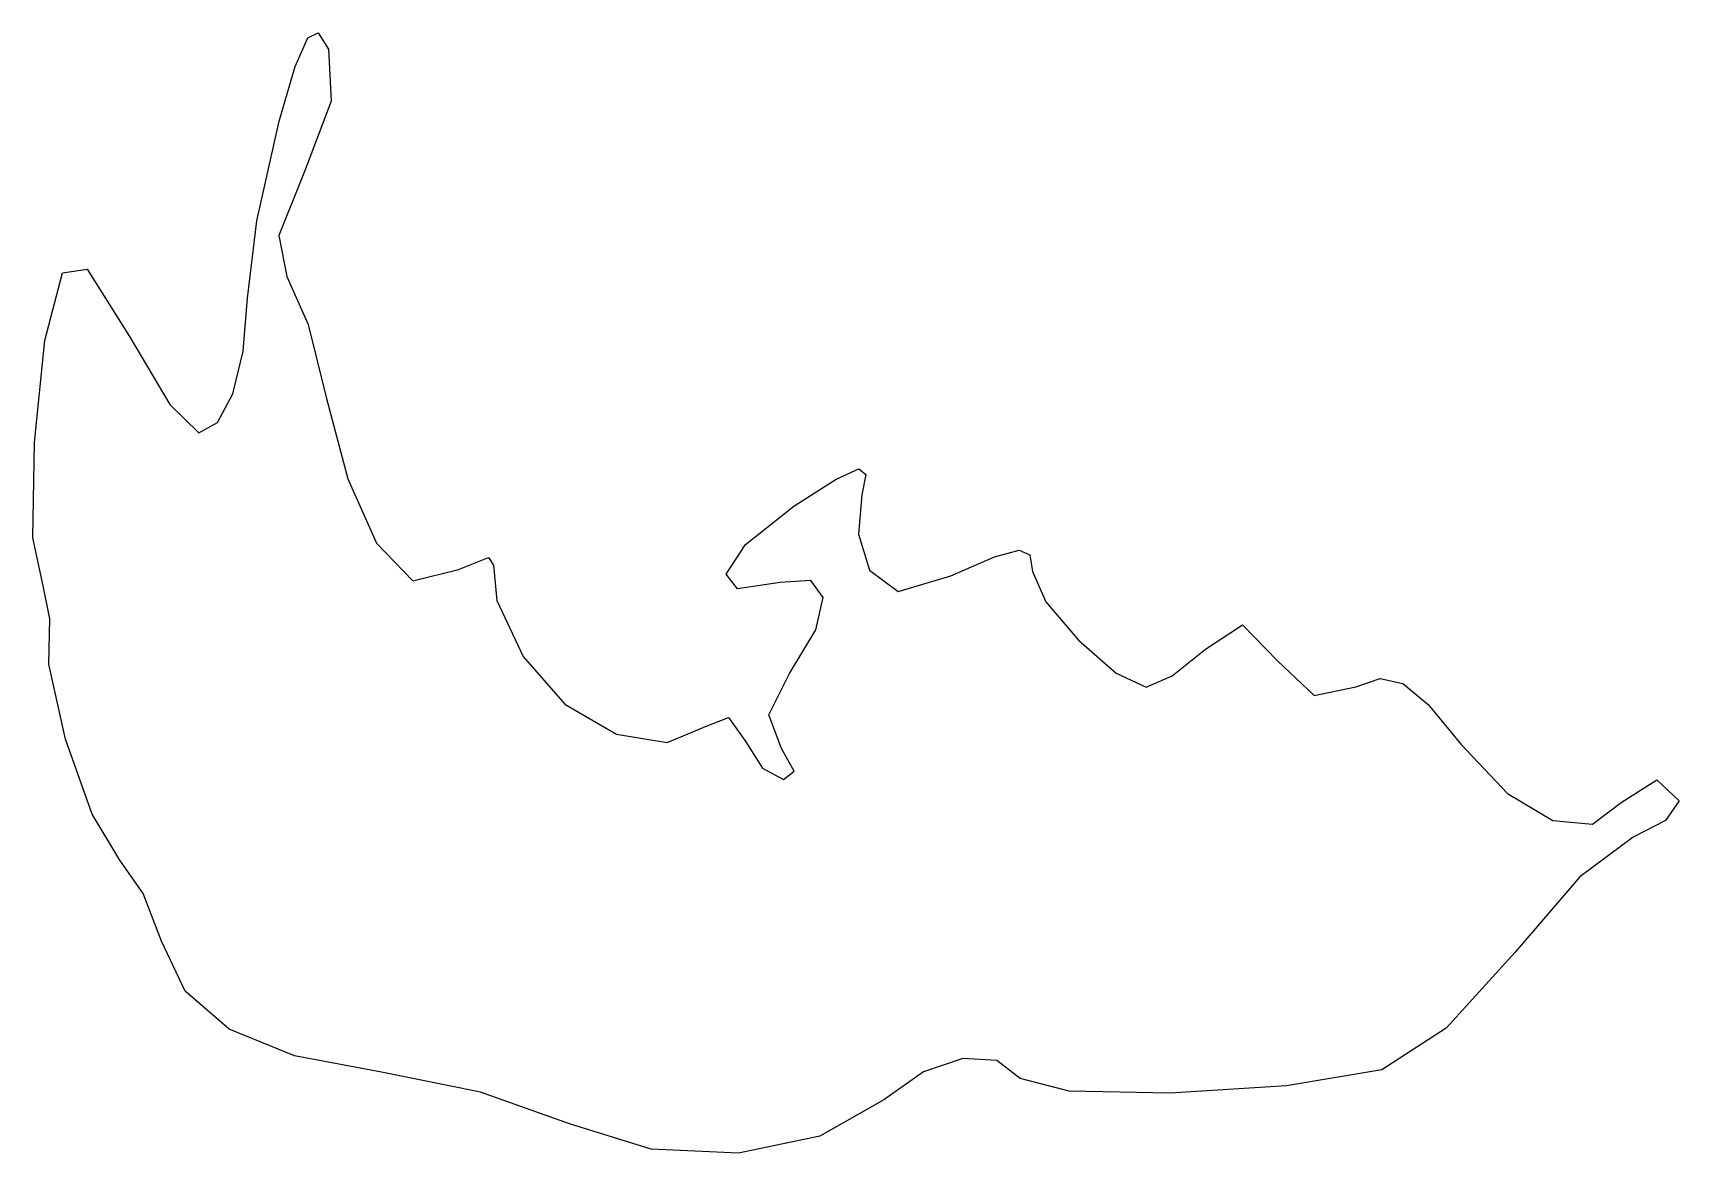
# Model space of a CAD drawing. Extents: x 0 to 20.1, y 0 to 13.7.
import ezdxf

# ---------------------------------------------------------------- set-up
doc = ezdxf.new("R2010")
doc.units = 0
doc.layers.get('0').update_dxf_attribs({"linetype": 'CONTINUOUS'})

msp = doc.modelspace()

# ---------------------------------------------------------------- linework, layer by layer
at = {"color": 0}
for p, q in [((3.36517, 13.6398), (3.49333, 13.7004)), ((3.49333, 13.7004), (3.6201, 13.5034)), ((3.21221, 13.2912), (3.36517, 13.6398)), ((3.6201, 13.5034), (3.65181, 12.8654)), ((3.01653, 12.6228), (3.21221, 13.2912)), ((3.65181, 12.8654), (3.33347, 12.0289)), ((2.74367, 11.406), (3.01653, 12.6228)), ((3.33347, 12.0289), (3.01239, 11.2241)), ((2.6293, 10.4593), (2.74367, 11.406)), ((3.01239, 11.2241), (3.11023, 10.7253)), ((0.155718, 9.94117), (0.367937, 10.768)), ((0.367937, 10.768), (0.671103, 10.8149)), ((0.671103, 10.8149), (1.18649, 9.99215)), ((3.11023, 10.7253), (3.37068, 10.1396)), ((2.57831, 9.81163), (2.6293, 10.4593)), ((3.37068, 10.1396), (3.5953, 9.23562)), ((0.026183, 8.69678), (0.155718, 9.94117)), ((1.18649, 9.99215), (1.68258, 9.1598)), ((2.45153, 9.28934), (2.57831, 9.81163)), ((2.26412, 8.94073), (2.45153, 9.28934)), ((1.68258, 9.1598), (2.03399, 8.81257)), ((3.5953, 9.23562), (3.85576, 8.25168)), ((2.03399, 8.81257), (2.26412, 8.94073)), ((0.008268, 7.53237), (0.026183, 8.69678)), ((3.85576, 8.25168), (4.20578, 7.4676)), ((9.30451, 7.91958), (9.82126, 8.24756)), ((9.82126, 8.24756), (10.0996, 8.37297)), ((10.0996, 8.37297), (10.1865, 8.30682)), ((10.1865, 8.30682), (10.1341, 8.056)), ((10.1341, 8.056), (10.0955, 7.57509)), ((8.71333, 7.44968), (9.30451, 7.91958)), ((0.135048, 6.94669), (0.008268, 7.53237)), ((4.20578, 7.4676), (4.65088, 7.00458)), ((8.47908, 7.08865), (8.71333, 7.44968)), ((10.0955, 7.57509), (10.2292, 7.1355)), ((5.2076, 7.14237), (5.57555, 7.28984)), ((5.57555, 7.28984), (5.63619, 7.19889)), ((11.2241, 7.06519), (11.7574, 7.29809)), ((11.7574, 7.29809), (12.0578, 7.38216)), ((12.0578, 7.38216), (12.1888, 7.32151)), ((12.1888, 7.32151), (12.2191, 7.11895)), ((4.65088, 7.00458), (5.2076, 7.14237)), ((5.63619, 7.19889), (5.67475, 6.76342)), ((8.61688, 6.90947), (8.47908, 7.08865)), ((10.2292, 7.1355), (10.5792, 6.87366)), ((10.5792, 6.87366), (11.2241, 7.06519)), ((12.2191, 7.11895), (12.3858, 6.74963)), ((0.216352, 6.54156), (0.135048, 6.94669)), ((9.13776, 6.98528), (8.61688, 6.90947)), ((9.51258, 7.01008), (9.13776, 6.98528)), ((9.66142, 6.80201), (9.51258, 7.01008)), ((5.67475, 6.76342), (5.99722, 6.07991)), ((9.5746, 6.40652), (9.66142, 6.80201)), ((12.3858, 6.74963), (12.7827, 6.2811)), ((0.201194, 5.98622), (0.216352, 6.54156)), ((14.333, 6.16948), (14.7877, 6.4685)), ((14.7877, 6.4685), (15.2163, 6.02753)), ((9.25216, 5.87319), (9.5746, 6.40652)), ((12.7827, 6.2811), (13.2443, 5.87872)), ((5.99722, 6.07991), (6.50709, 5.49973)), ((13.9292, 5.84426), (14.333, 6.16948)), ((0.40652, 5.07118), (0.201194, 5.98622)), ((9.00134, 5.36885), (9.25216, 5.87319)), ((13.2443, 5.87872), (13.6095, 5.70784)), ((13.6095, 5.70784), (13.9292, 5.84426)), ((15.2163, 6.02753), (15.6614, 5.60585)), ((15.6614, 5.60585), (16.1713, 5.70921)), ((16.1713, 5.70921), (16.4703, 5.81395)), ((16.4703, 5.81395), (16.7445, 5.75331)), ((16.7445, 5.75331), (17.0546, 5.49423)), ((6.50709, 5.49973), (7.13687, 5.1332)), ((17.0546, 5.49423), (17.4584, 5.00503)), ((7.75836, 5.02846), (8.2448, 5.2324)), ((8.2448, 5.2324), (8.50526, 5.33439)), ((8.50526, 5.33439), (8.71195, 5.05051)), ((9.1543, 4.95543), (9.00134, 5.36885)), ((0.730359, 4.15477), (0.40652, 5.07118)), ((7.13687, 5.1332), (7.75836, 5.02846)), ((8.71195, 5.05051), (8.92281, 4.7184)), ((9.30864, 4.67843), (9.1543, 4.95543)), ((17.4584, 5.00503), (18.0233, 4.40835)), ((8.92281, 4.7184), (9.1791, 4.57923)), ((9.1791, 4.57923), (9.30864, 4.67843)), ((19.4152, 4.29673), (19.8506, 4.57232)), ((19.8506, 4.57232), (20.1208, 4.31602)), ((18.0233, 4.40835), (18.5801, 4.07624)), ((19.0638, 4.03214), (19.4152, 4.29673)), ((20.1208, 4.31602), (19.9567, 4.07899)), ((1.07074, 3.59117), (0.730359, 4.15477)), ((18.5801, 4.07624), (19.0638, 4.03214)), ((19.9567, 4.07899), (19.5612, 3.87505)), ((19.5612, 3.87505), (18.9067, 3.3886)), ((1.35599, 3.18602), (1.07074, 3.59117)), ((18.9067, 3.3886), (18.1198, 2.46807)), ((1.57786, 2.60449), (1.35599, 3.18602)), ((1.87, 1.99264), (1.57786, 2.60449)), ((18.1198, 2.46807), (17.2765, 1.53927)), ((2.40743, 1.52687), (1.87, 1.99264)), ((3.20256, 1.20027), (2.40743, 1.52687)), ((17.2765, 1.53927), (16.491, 1.03215)), ((4.2678, 1.00321), (3.20256, 1.20027)), ((10.8906, 1.00735), (10.4028, 0.664214)), ((11.3716, 1.16996), (10.8906, 1.00735)), ((11.785, 1.14653), (11.3716, 1.16996)), ((12.0702, 0.923286), (11.785, 1.14653)), ((16.491, 1.03215), (15.3238, 0.835092)), ((5.47493, 0.759298), (4.2678, 1.00321)), ((12.6697, 0.770322), (12.0702, 0.923286)), ((15.3238, 0.835092), (13.9017, 0.744142)), ((6.56223, 0.372071), (5.47493, 0.759298)), ((10.4028, 0.664214), (9.62424, 0.219108)), ((13.9017, 0.744142), (12.6697, 0.770322)), ((7.55992, 0.062012), (6.56223, 0.372071)), ((9.62424, 0.219108), (8.62789, 0.01378)), ((8.62789, 0.01378), (7.55992, 0.062012))]:
    msp.add_line(p, q, dxfattribs=at)

doc.saveas('drawing.dxf')
